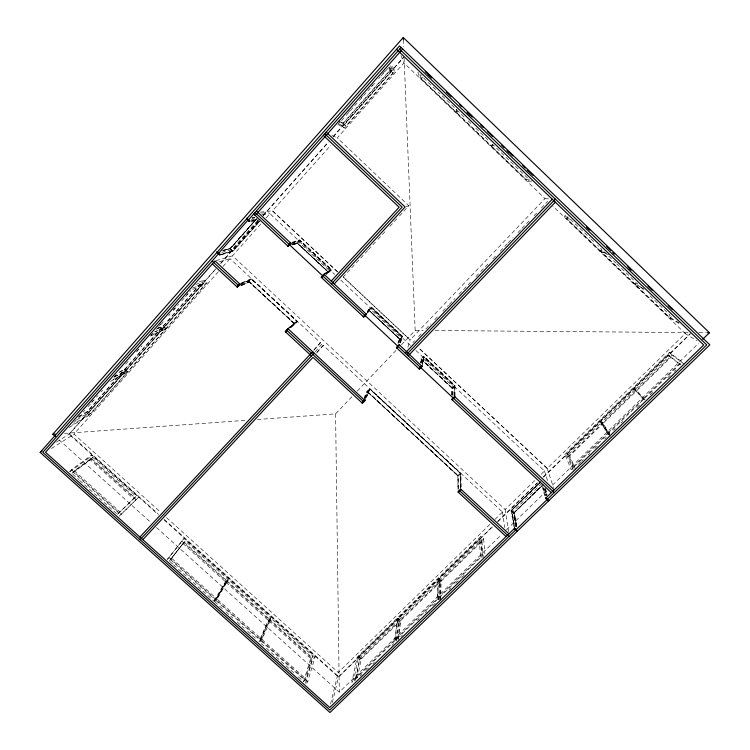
<?xml version="1.0" encoding="UTF-8"?>
<svg xmlns="http://www.w3.org/2000/svg" width="750" height="750" viewBox="0 0 750 750"><rect width="100%" height="100%" fill="white"/><g stroke="black" fill="none" stroke-linecap="round" stroke-linejoin="round"><path stroke-width="0.56" stroke-dasharray="3.75 2.81" d="M455.025 395.803L455.044 385.631L423.647 356.203L420.975 358.978L420.084 363.319M454.631 395.447L454.678 385.378L424.003 356.634L422.597 364.069M454.247 395.456L454.303 385.434L424.003 356.634L422.803 363.394M460.463 489.206L460.547 473.231L369.9 388.931L365.034 400.613M420.075 74.503L421.331 78.666L456.131 112.153L456.15 109.969M453.038 395.587L453.141 386.625L422.85 358.238L421.809 363.581M451.866 394.8L451.978 387.816L454.678 385.378M452.259 395.25L452.362 388.378L455.044 385.631M451.875 394.931L451.978 387.816L421.697 359.447L420.684 362.644M492.703 144.459L491.297 145.978L456.713 112.706L456.769 109.463M367.716 312.741L371.363 307.294L402.319 336.309L400.022 342.609L401.944 336.356L371.363 307.294L367.706 312.347L370.209 308.906L400.791 337.566L398.822 342.834M439.969 600.225L440.672 581.625L437.981 579.159L398.091 618.075L395.222 639.441L396.628 640.716M440.456 600.862L441.178 581.128L481.978 541.378L479.269 538.875L438.497 578.663L437.634 598.275L439.05 599.569L439.838 579.9L480.628 540.131L481.912 558L480.497 556.688L479.269 538.875M516.609 526.509L514.134 512.625L541.528 485.953M395.222 639.441L437.1 598.8L437.981 579.159M292.509 244.866L297.6 243.187L299.887 240.291L290.803 243.178L299.859 240.675L331.238 269.681L299.887 240.291L330.844 269.719L325.819 274.106M240.628 285.806L249.497 281.897L251.737 279.056L239.981 284.137L251.7 279.441L297.122 321.262L251.737 279.056L296.719 321.3L289.491 328.069M397.931 639.103L400.256 621L397.594 618.562L358.556 656.644L353.766 679.678L355.162 680.934L359.887 657.844L398.925 619.781L396.103 641.222L394.697 639.956L397.594 618.562M398.316 639.731L400.763 620.513L440.672 581.625M396.769 639.591L399.422 619.294L439.322 580.397L438.516 600.094L437.1 598.8M422.203 363.684L423.647 356.203M422.194 366.197L424.012 357.037L454.303 385.434L454.594 395.456M421.05 362.662L421.697 359.447L424.012 357.037M357.431 677.775L361.209 659.044L400.256 621M355.725 679.491L359.794 659.55L483.656 538.856L480.956 536.362L357.159 657.169L351.816 682.519L482.391 555.816L480.956 536.362M332.353 702.562L338.597 676.594L491.972 526.978M420.919 362.672L421.697 359.447M330.544 704.119L338.381 671.916M306.319 683.184L307.584 681.938L315.178 656.709L184.05 538.5L167.419 559.247M305.391 683.325L312.778 659.072L315.178 656.709M407.878 347.344L410.194 339.731M298.387 676.922L303.562 681.572L306.084 679.097L313.097 656.184L271.153 618.375L268.762 620.784L259.537 642.028L262.041 639.506L271.153 618.375M303.562 681.572L310.688 658.556L313.097 656.184M398.212 342.722L399.637 338.775L402.319 336.309M400.416 342.966L402.722 336.591L371.025 306.881L366.478 312.3M399.628 342.628L401.944 336.356L371.353 307.688L367.725 311.85M398.034 343.031L399.637 338.775L368.719 310.116L399.666 339.103L398.053 343.378M222.431 608.691L214.603 601.659L225.984 582.244L228.347 579.797L270.619 617.897L260.784 640.772L304.828 680.334L311.897 657.375L269.953 619.584M270.619 617.897L268.228 620.306L258.984 641.522L261.478 639.009L217.078 599.1L228.347 579.797M365.072 398.831L369.572 388.491L366.966 391.209L364.191 397.5M364.462 398.953L367.641 391.697L369.9 388.931L460.191 473.297L460.444 488.062M364.556 397.903L367.641 391.697L457.894 475.594L458.016 489.366M365.906 398.25L369.891 389.334L460.547 473.231L460.837 489.197M364.716 397.922L367.641 391.697M173.606 564.834L214.041 601.153L216.516 598.594L227.812 579.319L185.222 540.928L169.303 560.972L172.744 564.056M214.041 601.153L225.45 581.766L227.812 579.319M367.191 312.712L369.066 310.134M367.322 311.962L371.025 306.881M367.181 313.134L371.353 307.688M169.303 560.972L185.222 540.928M167.316 559.509L184.05 538.5M491.297 145.978L492.609 144.319M529.153 179.128L526.228 179.597L491.878 146.541L493.219 144.9M316.631 353.062L323.391 345.169M315.178 351.713L321.844 344.072M257.269 217.941L230.428 248.55L222.863 250.491M91.659 402.084L93.216 400.331M114.197 376.65L115.753 374.887M136.734 351.216L138.291 349.453M150.722 335.428L152.278 333.666M159.272 325.772L160.819 324.019M173.259 309.984L174.806 308.231M186.469 295.078L188.025 293.325M338.559 123.422L340.116 121.669M348.628 112.059L350.175 110.306M361.022 98.072L362.569 96.328M371.091 86.709L372.638 84.966M382.706 73.603L385.031 70.978M74.016 422.484L77.888 418.116M78.666 417.244L80.213 415.5M83.306 412.003L84.853 410.25M87.956 406.762L91.05 403.266M91.828 402.394L95.691 398.025M96.469 397.153L98.016 395.4M101.119 391.903L102.666 390.159M114.009 377.353L117.9 372.966M125.662 364.2L130.331 358.941M136.547 351.928L141.984 345.787M153.338 332.972L151.041 335.569L166.059 328.434L204.787 284.841L201.947 282.206L195.797 284.419M156.403 329.522L163.294 321.741M168.656 315.694L170.184 313.969M173.25 310.509L178.603 304.462M181.669 301.003L184.734 297.544M185.494 296.681L190.856 290.634M341.531 120.6L345.403 116.241M346.172 115.369L353.906 106.641M354.675 105.769L358.538 101.409M359.316 100.537L367.041 91.819M367.819 90.947L375.544 82.219M378.637 78.731L380.184 76.988M380.953 76.116L389.456 66.516L392.925 73.059L345.984 125.906L339.984 122.344M223.594 250.219L230.119 248.55L255.712 219.694M223.303 250.594L229.894 248.897L256.163 219.281M256.472 219.178L230.428 248.55L222.637 250.491M78.591 416.588L87.431 411.3L124.444 369.581L127.237 372.131L90.206 413.812L72.666 424.509M118.931 372.272L124.913 369.047L162.759 326.391L165.572 328.978L127.716 371.597L110.906 380.859M157.172 328.641L163.238 325.837L201.947 282.206M341.306 122.072L343.059 123.131L389.981 70.237L388.425 67.359M78.919 417.225L86.756 412.519L204.206 280.125L207.047 282.75L89.522 415.022L69.122 427.519M338.616 123.619L341.559 125.316L391.988 68.475L390.525 65.672M257.728 220.35L231.675 249.713L220.922 252.534M215.812 268.819L68.981 434.231L158.531 514.931M220.463 263.569L258.534 220.688M263.184 215.438L328.444 141.919M333.094 136.669L403.791 57.028M56.494 442.097L69.45 433.941L215.653 269.222M221.1 263.091L258.431 221.034M263.091 215.784L328.416 142.181M333.084 136.931L403.856 57.197M258.984 221.522L232.931 250.875L220.125 254.719M220.847 254.831L232.772 251.578L259.828 221.119M337.791 124.294L344.475 128.081L394.922 71.297L391.753 65.034M218.353 271.744L73.978 434.147L159.928 511.631M222.994 266.503L229.987 258.647M260.766 224.025L232.472 255.844L505.116 509.503L535.275 480.019M266.109 218.006L269.944 213.703L334.744 274.434M337.781 272.072L272.475 210.844L330.797 145.237M313.716 350.353L320.625 342.591M532.359 180.891L527.972 181.472L419.466 77.072L421.547 74.747M421.331 78.666L422.728 77.119M69.619 471.759L71.428 469.744L91.725 455.006L138.581 497.241L119.344 516.122M71.897 473.475L74.306 470.794L92.719 457.275L136.022 496.312L133.706 498.834L90.412 459.834L71.897 473.475L78.769 479.644M69.947 471.75L89.438 457.556L91.725 455.006M240.9 285L248.906 281.484L251.447 278.653L240.563 283.341M90.412 459.834L92.719 457.275M259.378 221.503L232.931 250.875L220.097 254.334M292.828 244.153L296.972 242.794L299.578 239.906L331.688 270L326.278 274.669M456.131 112.153L457.528 110.616L438.469 92.269M456.713 112.706L458.119 111.178L464.869 117.675M79.631 480.422L117.45 514.387L136.022 496.312M290.784 327.844L297.581 321.544L289.519 328.219M119.147 516.244L138.581 497.241M367.678 250.472L343.134 277.097L410.138 339.919L544.997 198.6L403.959 62.916L337.312 137.897L408.844 205.819L397.762 217.847M368.466 249.619L377.184 240.169M377.972 239.306L386.681 229.866M389.841 226.425L396.966 218.7M491.878 146.541L493.284 145.022L527.644 178.097L526.228 179.597M314.072 349.631L320.466 342.769L229.978 258.647M316.847 352.2L323.241 345.347L502.5 512.053M527.972 181.472L529.387 179.972M402.722 336.591L400.069 339.384L368.381 309.703M257.297 419.503L335.578 413.859L352.462 396.15M357.281 391.088L396.675 349.753M401.503 344.7L415.172 330.356L404.119 58.5M412.913 342.516L414.525 340.819M418.566 336.6L422.606 332.372M425.841 328.997L430.688 323.916M434.728 319.697L438.769 315.459M442.809 311.241L448.463 305.316M449.269 304.472L454.922 298.547M458.962 294.328L471.891 280.8M475.931 276.572L479.972 272.344M480.778 271.5L489.666 262.2M492.9 258.816L496.125 255.431M500.166 251.212L507.441 243.6M508.247 242.756L513.094 237.684M517.941 232.613L521.175 229.228M521.981 228.384L530.869 219.084M534.103 215.7L537.337 212.316M541.369 208.088L547.716 201.319M678.872 323.381L670.003 318.122L564.3 216.422L565.725 214.941M606.319 253.387L600.375 250.931L566.484 218.325L567.909 216.844L590.241 238.331M214.603 601.659L217.078 599.1M600.375 250.931L601.809 249.469L597.675 245.494M641.466 287.428L634.631 283.884L600.947 251.484L602.381 250.022M634.631 283.884L636.075 282.441M679.275 322.894L668.663 316.631L635.194 284.428L636.638 282.984L639.984 286.209M458.025 489.675L457.894 475.594L460.191 473.297M458.4 488.85L458.269 476.072L460.912 473.428L461.184 487.256M668.663 316.631L670.116 315.206L649.191 295.069M670.003 318.122L671.447 316.697M489.928 524.316L338.25 672.478L164.353 515.625M494.953 519.422L502.491 512.044M541.153 474.3L544.5 471.009L415.744 350.353M547.172 468.403L418.866 348.094L547.181 468.412L685.266 333.544L552.891 206.194M564.9 454.444L669.441 352.425L682.144 362.006L571.209 469.641L564.9 454.444L567.638 457.022L573.675 471.337M599.719 421.369L608.812 434.934L601.106 422.672L568.359 454.594L574.275 468.422L572.831 467.062L566.981 453.309L599.719 421.369L602.484 423.984L610.266 436.303M634.978 389.653L601.659 422.128L609.394 434.363L607.941 432.984L600.281 420.825L633.591 388.322L644.541 400.003M634.153 387.778L668.053 354.703L680.981 364.941L679.509 363.525L643.697 398.287L645.159 399.675L634.153 387.778L636.928 390.422L670.847 357.375L680.662 364.969M497.841 521.259L537.234 482.831M543.103 477.103L690.609 333.216M492.497 526.903L338.466 677.166L163.734 519.647M497.522 522.019L537.703 482.812M543.572 477.113L690.075 334.219M513.769 526.453L511.003 510.534L541.106 481.191M635.541 389.1L669.45 356.044M511.388 510.347L540.778 481.687L511.762 510.413L514.547 528.366L511.388 510.347L514.134 512.625L516.609 526.172M540.806 482.109L511.762 510.413L514.922 528.356M567.638 457.022L672.225 355.097L684.169 364.134M575.719 469.781L569.728 455.887L602.484 423.984M609.647 433.847L603.038 423.441L636.366 390.975M541.997 483.225L512.944 511.519L515.775 527.278M516.225 526.838L513.741 513.084L542.184 485.4M514.125 512.897L543.534 484.266M156.45 527.522L339.309 692.128L501.3 534.844M506.334 529.959L546.619 490.837M552.497 485.138L698.531 343.331M353.766 679.678L394.697 639.956M437.634 598.275L480.497 556.688M572.831 467.062L607.359 433.556M607.941 432.984L643.106 398.869L644.559 400.256L633.591 388.322M360.169 676.069L361.847 674.447M366.019 670.397L368.531 667.969M372.703 663.919L374.372 662.297M391.922 645.281L393.591 643.659M400.809 636.656L402.488 635.025M417.572 620.409L419.241 618.778M425.109 613.097L426.788 611.466M432.647 605.784L435.159 603.347M449.137 589.791L450.816 588.159M455.859 583.266L458.381 580.828M461.747 577.566L464.269 575.119M578.391 464.438L580.856 462.047M581.681 461.25L583.322 459.647M588.253 454.866L589.903 453.272M594.834 448.491L597.3 446.1M604.697 438.919L606.347 437.325M613.584 430.303L615.262 428.681M621.122 422.991L622.791 421.369M637.031 407.569L639.544 405.131M650.156 394.828L652.659 392.409M667.65 377.859L670.153 375.441M674.316 371.4L675.984 369.788M541.856 485.887L514.134 512.625L516.609 526.444M117.45 514.387L134.859 497.569L91.566 458.55L73.097 472.134L118.659 513.066M288.028 328.744L296.719 321.3L287.644 328.753M289.481 327.853L294.497 323.719L249.497 281.897L241.256 285.384M289.678 327.384L297.122 321.262M343.275 276.984L410.138 339.909M324.009 274.266L330.844 269.719L323.625 274.275M325.847 274.322L328.566 272.194L297.6 243.187L292.153 244.875M325.809 273.956L328.566 272.194L297.272 243.187L328.612 272.541M326.231 273.488L331.688 270M325.153 273.853L329.709 270.956L298.734 241.931L290.644 244.566M51.413 448.528L74.438 433.856M324.919 273.694L331.238 269.681M77.081 419.653L88.819 412.556L125.841 370.856L113.906 377.372M110.409 381.422L127.237 372.131M114.394 376.819L126.309 370.322L164.166 327.684L155.091 331.941M119.447 372.272L124.444 369.581M150.534 336.141L165.572 328.978M154.584 331.847L164.653 327.131L203.362 283.528L195.216 286.519M157.688 328.734L162.759 326.391M240 284.522L251.7 279.441M241.359 285.384L249.497 281.897M192.722 289.359L204.787 284.841M192.684 288.066L207.047 282.75M199.022 281.972L204.206 280.125M290.822 243.572L299.859 240.675M406.031 206.719L408.9 205.8M292.294 244.875L297.6 243.187M292.434 242.156L299.578 239.906M218.944 261.966L230.259 258.562M216.084 260.616L232.753 255.769M221.194 254.428L233.006 251.231L230.119 248.55M251.766 221.128L260.522 219.797M250.706 221.297L258.253 220.134M251.081 220.884L257.944 219.881M251.278 219.75L255.844 219.103M252.262 218.222L254.559 217.912M252.272 217.828L254.578 217.528M262.013 214.678L270.169 213.675M261.666 213.15L268.509 212.372M260.194 212.175L272.709 210.816M252.253 218.016L254.559 217.791M64.509 433.397L245.616 420.347M415.172 330.356L423.347 330.422M435.019 330.516L688.425 332.569M698.934 332.653L705.938 332.709M544.884 198.591L549.169 198.956M564.3 216.422L569.775 217.697M566.484 218.325L571.556 219.572M600.947 251.484L608.897 254.784M332.006 135.506L337.462 137.963M635.194 284.428L644.006 289.012M338.447 120.881L344.522 124.519L391.453 71.653L387.909 65.025M684.966 333.356L696.919 340.772M74.306 470.794L119.878 511.753M171.759 558.375L216.516 598.594M262.041 639.506L306.084 679.097M71.428 469.744L120.975 514.256M169.162 557.559L307.584 681.938M225.909 611.822L232.875 618.075M237.225 621.984L244.191 628.237M247.669 631.359L257.241 639.956M261.262 643.575L265.584 647.456M266.447 648.225L294.938 673.819M69.45 433.941L158.006 513.778M164.081 519.263L338.597 676.594M89.438 457.556L136.266 499.753M181.706 540.975L312.778 659.072M182.878 543.413L225.45 581.766M225.984 582.244L268.228 620.306M268.762 620.784L310.688 658.556M58.922 439.725L151.228 522.816M87.431 411.3L90.206 413.812M358.556 656.644L361.209 659.044M86.756 412.519L89.522 415.022M357.159 657.169L359.794 659.55M124.913 369.047L127.716 371.597M398.091 618.075L400.763 620.513M163.238 325.837L166.059 328.434M438.497 578.663L441.178 581.128M457.894 475.594L367.303 391.659L457.903 475.866M368.719 310.116L399.666 339.103M248.906 281.484L295.012 324.337M366.966 391.209L458.269 476.072M229.894 248.897L232.772 251.578M511.003 510.534L513.741 513.084M272.484 210.834L339.488 273.656M340.706 280.031L410.625 345.562M296.972 242.794L329.062 272.859M420.975 358.978L452.362 388.378M566.981 453.309L569.728 455.887M600.281 420.825L603.038 423.441M343.059 123.131L345.984 125.906M341.559 125.316L344.475 128.081M391.988 68.475L394.922 71.297M389.981 70.237L392.925 73.059M669.441 352.425L672.225 355.097M668.053 354.703L670.847 357.375M423.553 77.916L437.644 91.472M468.234 120.919L472.453 124.978M475.828 128.222L490.172 142.022M591.066 239.128L594.375 242.306M604.069 251.644L615.862 262.987M616.697 263.794L634.387 280.819M640.819 287.016L645.009 291.038M400.988 55.519L404.034 63.084M547.059 468.066L553.556 487.716M546.759 495.413L544.622 488.766L546.506 495.413M544.387 470.681L547.941 481.838M417.891 72.094L419.466 77.072M545.212 488.25L547.238 494.972M544.875 488.709L546.872 495.384M543.309 487.631L545.597 495.356M543.066 487.856L545.363 495.628M542.072 486.094L544.997 496.397M505.05 509.109L508.566 531.609M502.434 511.659L504.778 527.644M483.656 538.856L484.866 553.847M481.978 541.378L483.253 558.188M403.359 39.834L403.65 46.837M335.578 413.859L339.309 692.128M269.419 619.097L260.231 640.266L215.841 600.384L227.166 581.025L269.419 619.097M226.631 580.538L215.278 599.878L170.531 559.669L184.05 542.175L226.631 580.538M294.497 323.719L249.188 281.887L294.497 323.719M451.978 387.816L421.341 359.409L451.978 387.816"/><path stroke-width="1.12" d="M55.444 436.594L52.828 434.241L403.266 37.5L709.444 332.738L702.731 339.262M217.069 251.888L216.713 252.291L219.759 255.122L220.097 254.334L217.069 251.888L220.125 254.719M246.506 218.588L246.862 218.184L249.938 221.053L249.188 221.475L246.525 218.991L249.572 221.466M40.172 452.372L399.525 45.956L709.828 344.841L329.962 712.5L40.172 452.372L42.094 451.163M218.775 253.097L247.856 220.228M218.981 253.294L42.844 452.325L329.841 710.006L706.772 344.916L399.619 49.153M248.063 220.425L401.1 47.475M255.216 215.503L402.684 48.994M236.888 286.753L239.578 283.762M212.316 263.953L237.3 287.128L239.981 284.137L214.987 260.934L45.525 452.288L329.719 707.512L514.547 528.366L517.434 531.056L514.547 528.366M287.644 245.85L290.4 242.794M253.688 214.069L288.047 246.234L290.803 243.178L256.416 210.975M321.244 277.294L324.009 274.266L366.506 314.428L363.694 317.016L321.244 277.294L324.009 274.266M321.647 277.669L324.413 274.65M331.247 281.044L399.141 207.234L323.353 135.338M311.466 355.959L285.319 331.688L288.028 328.744L365.034 400.613L362.278 403.106L312.966 357.347L142.819 539.653M285.722 332.062L288.422 329.119M331.378 283.969L402.122 207.122L324.778 133.734M334.284 283.884L405.094 207.019L326.194 132.122M139.922 537.056L312.694 351.647M140.137 539.681L314.194 353.044M363.291 316.641L366.084 313.659M363.694 317.016L366.488 314.034M396.441 347.662L399.253 344.709L422.203 366.581L419.372 369.122L396.441 347.662L399.253 344.709M396.844 348.038L399.647 345.084M405.188 353.053L552.291 199.219M406.678 354.459L555.347 199.106M361.875 402.741L364.622 399.862M362.278 403.106L365.025 400.238M408.178 355.856L555.356 202.172M418.978 368.747L421.8 365.822M419.372 369.122L422.194 366.197M551.381 492.656L451.791 399.459L454.631 396.562L554.269 489.853M452.184 399.834L455.025 396.938M506.091 536.559L458.044 491.972L460.837 489.197L508.913 533.822M458.438 492.337L461.231 489.563M545.634 498.225L548.55 500.944L545.634 498.225L703.725 344.991L396.562 49.303M52.828 434.241L55.163 434.072M288.047 246.234L290.803 243.178M237.3 287.128L239.981 284.137M288.028 328.744L285.319 331.688M454.631 396.562L451.791 399.459M460.837 489.197L458.044 491.972M707.109 332.719L709.444 332.738M514.163 528.731L517.059 531.422M212.128 261.028L238.837 285.825M286.472 330.028L363.844 401.85M459.253 490.406L508.941 536.531M546.019 497.85L548.925 500.569M255.047 212.522L554.278 492.619M425.25 71.672L430.294 76.528M446.269 91.913L451.312 96.769M459.713 104.859L461.4 106.481M467.278 112.144L472.322 117M480.731 125.1L483.253 127.528M487.453 131.578L492.497 136.434M501.741 145.341L504.262 147.769M508.472 151.819L512.672 155.859M522.759 165.581L525.281 168.009M529.481 172.05L532.847 175.294M586.528 226.988L589.894 230.231M606.731 246.459L610.95 250.509M627.788 266.737L631.163 269.981M648 286.2L652.209 290.259M668.212 305.663L672.422 309.722M428.222 74.775L431.569 77.991M467.213 112.322L470.531 115.519M506.981 150.628L508.669 152.25M527.222 170.119L528.909 171.741M587.231 227.906L588.891 229.509M612.759 252.497L614.409 254.091M629.278 268.406L630.928 270M403.266 37.5L403.359 39.834"/></g></svg>
